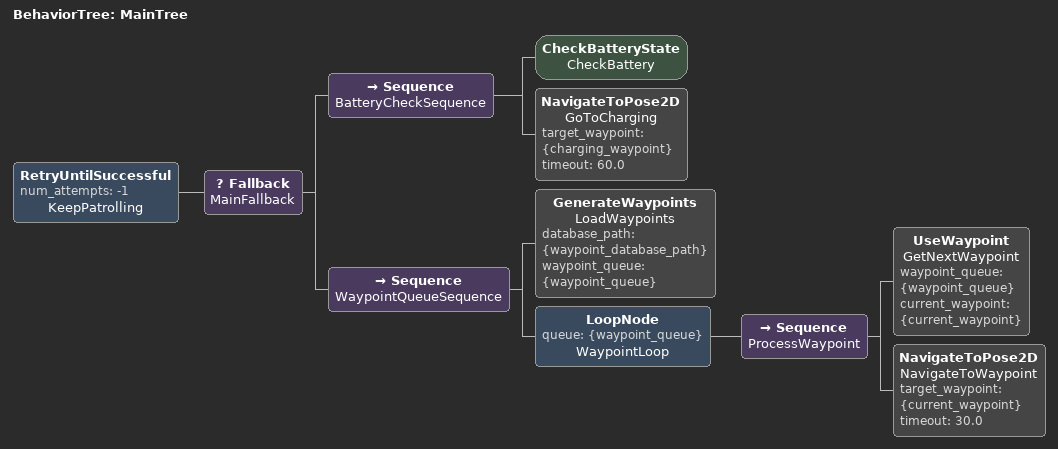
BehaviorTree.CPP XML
<root main_tree_to_execute="MainTree">
    <BehaviorTree ID="MainTree">
        <RetryUntilSuccessful num_attempts="-1" name="KeepPatrolling">
            <Fallback name="MainFallback">
                <!-- Battery Check and Charging Sequence -->
                <Sequence name="BatteryCheckSequence">
                    <CheckBatteryState name="CheckBattery"/>
                    <NavigateToPose2D name="GoToCharging"
                                     target_waypoint="{charging_waypoint}"
                                     timeout="60.0"/>
                </Sequence>

                <!-- Queue-based Waypoint Following -->
                <Sequence name="WaypointQueueSequence">
                    <!-- Generate waypoints once at the beginning -->
                    <GenerateWaypoints name="LoadWaypoints"
                                      database_path="{waypoint_database_path}"
                                      waypoint_queue="{waypoint_queue}"/>

                    <!-- Loop through all waypoints in queue -->
                    <LoopNode queue="{waypoint_queue}" name="WaypointLoop">
                        <Sequence name="ProcessWaypoint">
                            <!-- Get next waypoint from queue (automatically advances) -->
                            <UseWaypoint name="GetNextWaypoint"
                                        waypoint_queue="{waypoint_queue}"
                                        current_waypoint="{current_waypoint}"/>

                            <!-- Try to navigate to waypoint (failure doesn't stop the loop) -->
                            <NavigateToPose2D name="NavigateToWaypoint"
                                            target_waypoint="{current_waypoint}"
                                            timeout="30.0"/>
                        </Sequence>
                    </LoopNode>
                </Sequence>
            </Fallback>
        </RetryUntilSuccessful>
    </BehaviorTree>
</root>
